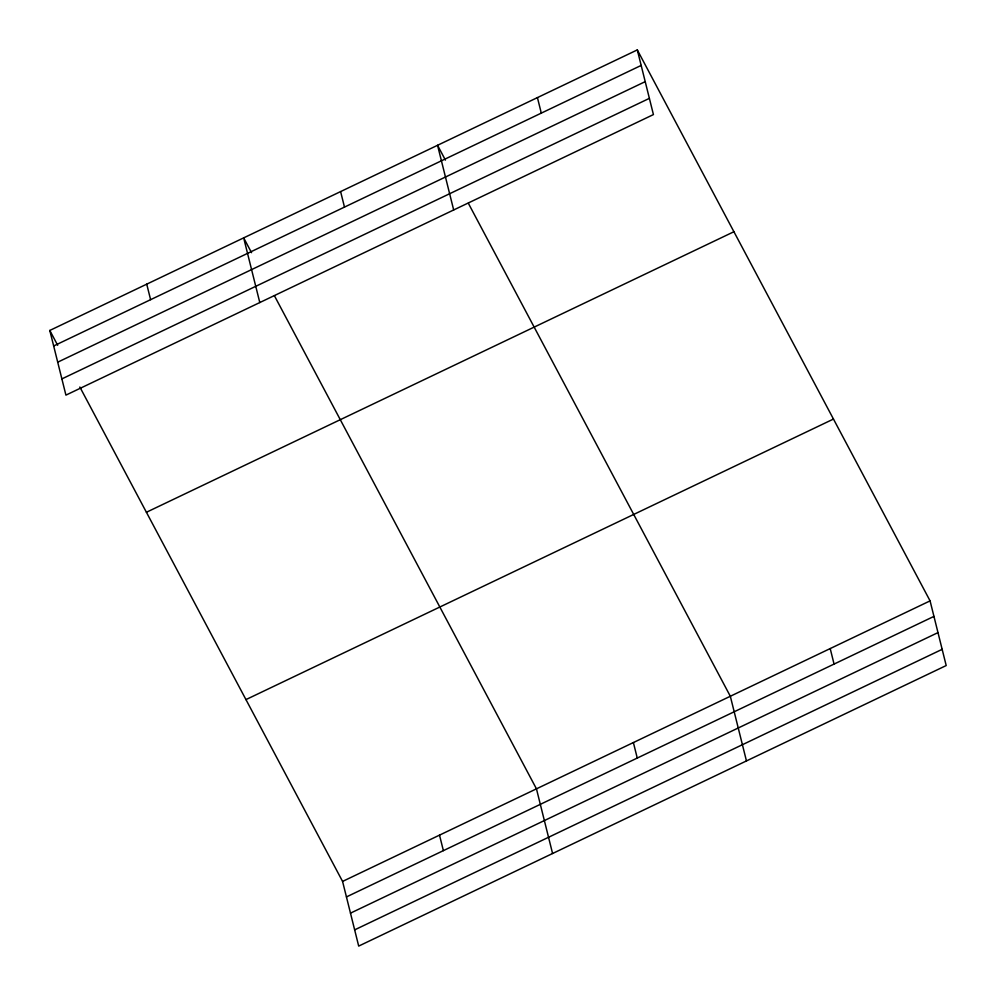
<?xml version="1.0" encoding="UTF-8"?>
<svg xmlns="http://www.w3.org/2000/svg" width="996" height="996" viewBox="0 0 996 996"><rect width="100%" height="100%" fill="white"/><g stroke="black" fill="none" stroke-linecap="round" stroke-linejoin="round"><path stroke-width="1.49" d="M637.303 49.912L653.426 114.577L65.923 395.126L49.8 330.448L637.303 49.912L930.077 600.874L946.2 665.552L358.697 946.088L342.574 881.423L79.854 387.021M53.672 345.961L641.163 65.425M57.706 362.183L645.209 81.647M61.877 378.903L649.38 98.355M146.412 512.268L733.915 231.732M245.962 699.603L833.465 419.055M342.574 881.423L930.077 600.874M346.446 896.923L933.949 616.387M350.492 913.145L937.983 632.609M354.651 929.866L942.154 649.33M445.424 160.107L437.555 145.292L453.678 209.969M468.319 203.209L730.329 696.266L746.452 760.932M251.552 252.685L243.671 237.87L259.794 302.547M274.448 295.787L536.458 788.844L552.581 853.51M49.8 330.448L57.668 345.263M830.203 648.57L834.063 664.083M537.429 97.608L541.289 113.108M633.394 742.555L637.253 758.056M340.607 191.581L344.479 207.093M439.51 835.134L443.382 850.634M146.736 284.159L150.608 299.672"/></g></svg>
